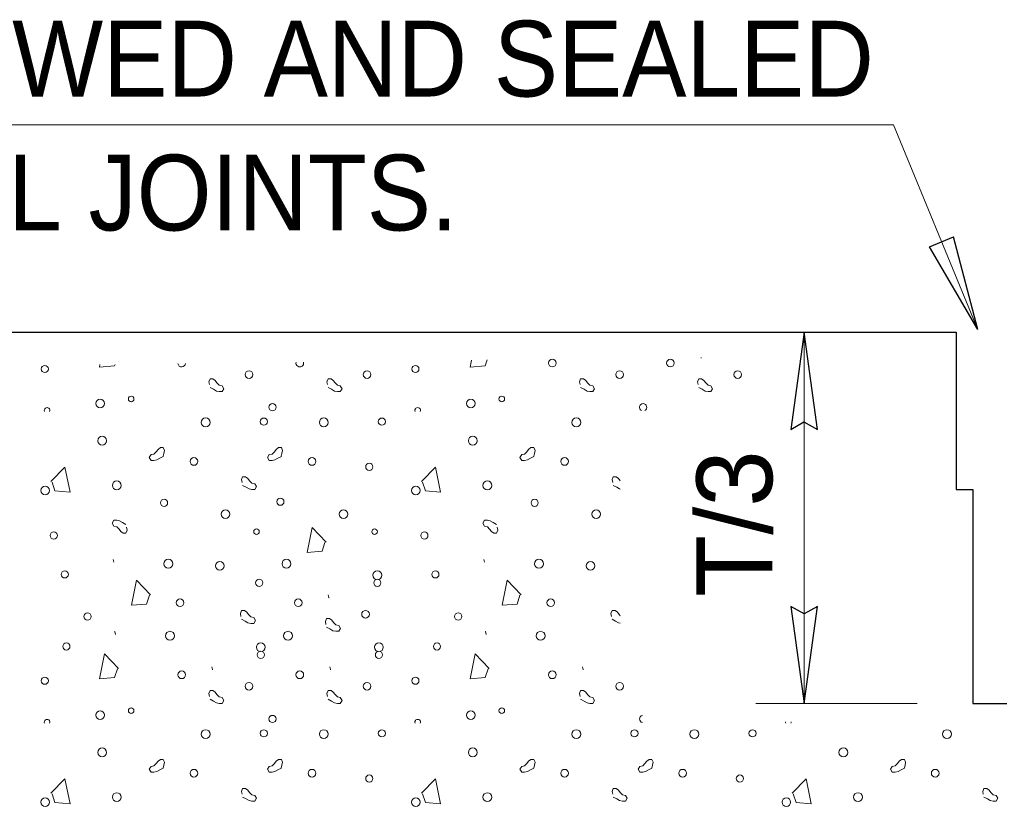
# Model space of a CAD drawing. Extents: x 912 to 1283, y -225 to 49.
# Drawn here: x 990.17 to 1007.59, y -86.53 to -72.54 of the extents above; entities that cross this region are included whole.
import ezdxf

# ---------------------------------------------------------------- set-up
doc = ezdxf.new("R2010")
doc.units = 0
doc.header["$LTSCALE"] = 0.54
for name, color, linetype, lineweight in [('1', 7, 'Continuous', 25), ('10', 7, 'Continuous', 13), ('13', 7, 'Continuous', 13), ('15', 7, 'Continuous', 13), ('2', 7, 'Continuous', 13)]:
    doc.layers.add(name, color=color, linetype=linetype, lineweight=lineweight)

msp = doc.modelspace()

# ---------------------------------------------------------------- linework, layer by layer
at = {"layer": '1'}
for p, q in [((956.8678, -78.1027), (1006.8236, -78.1027)), ((1006.8236, -78.1027), (1006.8236, -80.8985)), ((1006.8236, -80.8985), (1007.121, -80.8985)), ((1007.121, -80.8985), (1007.121, -84.7053)), ((1007.121, -84.7053), (1007.7557, -84.7053))]:
    msp.add_line(p, q, dxfattribs=at)
for points in [[(1004.1205, -78.1027), (1003.8832, -79.8294), (1004.1178, -79.6957), (1004.3578, -79.8294)], [(1004.1205, -84.7053), (1004.3578, -82.9786), (1004.1231, -83.1123), (1003.8832, -82.9786)]]:
    msp.add_lwpolyline(points, close=True, dxfattribs=at)
at = {"layer": '10'}
for p, q in [((1004.1205, -84.7053), (1004.1205, -78.1027)), ((1006.1296, -84.7053), (1003.2632, -84.7053))]:
    msp.add_line(p, q, dxfattribs=at)
at = {"layer": '13'}
for points in [[(1002.2901, -78.5507), (1002.292, -78.5586), (1002.2935, -78.5601)], [(991.6021, -78.6762), (991.5927, -78.7216), (991.8608, -78.7009), (991.8702, -78.6727)], [(998.2081, -78.5984), (998.1822, -78.7216), (998.4503, -78.7009), (998.4856, -78.5954)], [(993.5593, -79.0855), (993.6209, -79.1167), (993.6724, -79.1474), (993.7242, -79.1579), (993.7757, -79.1579), (993.8064, -79.1061), (993.7757, -79.0547), (993.7242, -79.0442), (993.6829, -79.0032), (993.6518, -78.9619), (993.6108, -78.9307), (993.5593, -78.9307), (993.5387, -78.9826), (993.5488, -79.034)], [(995.6586, -79.0855), (995.7205, -79.1167), (995.772, -79.1474), (995.8234, -79.1579), (995.8753, -79.1579), (995.9061, -79.1061), (995.8753, -79.0547), (995.8234, -79.0442), (995.7825, -79.0032), (995.7513, -78.9619), (995.7104, -78.9307), (995.6586, -78.9307), (995.6379, -78.9826), (995.6484, -79.034)], [(1000.1488, -79.0855), (1000.2104, -79.1167), (1000.2623, -79.1474), (1000.3137, -79.1579), (1000.3652, -79.1579), (1000.3959, -79.1061), (1000.3652, -79.0547), (1000.3137, -79.0442), (1000.2724, -79.0032), (1000.2416, -78.9619), (1000.2003, -78.9307), (1000.1488, -78.9307), (1000.1282, -78.9826), (1000.1383, -79.034)], [(1002.2481, -79.0855), (1002.31, -79.1167), (1002.3615, -79.1474), (1002.4133, -79.1579), (1002.4648, -79.1579), (1002.4955, -79.1061), (1002.4648, -79.0547), (1002.4133, -79.0442), (1002.372, -79.0032), (1002.3408, -78.9619), (1002.2999, -78.9307), (1002.2481, -78.9307), (1002.2274, -78.9826), (1002.2379, -79.034)], [(992.7275, -80.3093), (992.6659, -80.3401), (992.6142, -80.3709), (992.5627, -80.3814), (992.5113, -80.3814), (992.4801, -80.33), (992.5113, -80.2785), (992.5627, -80.268), (992.604, -80.2267), (992.6348, -80.1854), (992.6761, -80.1546), (992.7275, -80.1546), (992.7482, -80.2061), (992.7381, -80.2579)], [(992.7388, -80.2597), (992.7264, -80.3082), (992.7249, -80.3093)], [(994.8272, -80.3093), (994.7652, -80.3401), (994.7138, -80.3709), (994.6623, -80.3814), (994.6105, -80.3814), (994.5797, -80.33), (994.6105, -80.2785), (994.6623, -80.268), (994.7033, -80.2267), (994.7344, -80.1854), (994.7753, -80.1546), (994.8272, -80.1546), (994.8478, -80.2061), (994.8373, -80.2579)], [(994.8384, -80.2597), (994.826, -80.3082), (994.8245, -80.3093)], [(999.317, -80.3093), (999.2554, -80.3401), (999.2036, -80.3709), (999.1522, -80.3814), (999.1008, -80.3814), (999.0699, -80.33), (999.1008, -80.2785), (999.1522, -80.268), (999.1935, -80.2267), (999.2243, -80.1854), (999.2656, -80.1546), (999.317, -80.1546), (999.3377, -80.2061), (999.3275, -80.2579)], [(999.3283, -80.2597), (999.3159, -80.3082), (999.3144, -80.3093)], [(990.7297, -80.7573), (990.9772, -80.4997), (991.0699, -80.9432), (990.8018, -80.9226), (990.7503, -80.7678)], [(997.3192, -80.7573), (997.5667, -80.4997), (997.6594, -80.9432), (997.3913, -80.9226), (997.3398, -80.7678)], [(994.1392, -80.8261), (994.2012, -80.8568), (994.2526, -80.888), (994.3044, -80.8982), (994.3558, -80.8982), (994.3867, -80.8467), (994.3558, -80.7952), (994.3044, -80.7847), (994.2631, -80.7438), (994.2319, -80.7025), (994.191, -80.6713), (994.1392, -80.6713), (994.1185, -80.7232), (994.129, -80.7746)], [(1000.8541, -80.7449), (1000.8526, -80.7438), (1000.8214, -80.7025), (1000.7805, -80.6713), (1000.729, -80.6713), (1000.7084, -80.7232), (1000.7185, -80.7746)], [(1000.729, -80.8261), (1000.7906, -80.8568), (1000.8421, -80.888), (1000.8541, -80.8902)], [(992.0651, -81.5189), (992.0035, -81.4881), (991.9517, -81.4573), (991.9003, -81.4468), (991.8488, -81.4468), (991.8176, -81.4982), (991.8488, -81.5497), (991.9003, -81.5602), (991.9416, -81.6015), (991.9723, -81.6428), (992.0137, -81.6737), (992.0651, -81.6737), (992.0858, -81.6222), (992.0756, -81.5703)], [(998.6546, -81.5189), (998.593, -81.4881), (998.5412, -81.4573), (998.4898, -81.4468), (998.4383, -81.4468), (998.4075, -81.4982), (998.4383, -81.5497), (998.4898, -81.5602), (998.531, -81.6015), (998.5618, -81.6428), (998.6032, -81.6737), (998.6546, -81.6737), (998.6753, -81.6222), (998.6651, -81.5703)], [(995.624, -81.8325), (995.3766, -81.5748), (995.2838, -82.0184), (995.5519, -81.9977), (995.6034, -81.843)], [(991.8492, -82.1937), (991.8368, -82.1453), (991.8353, -82.1438)], [(998.4387, -82.1937), (998.4263, -82.1453), (998.4248, -82.1438)], [(992.5015, -82.7702), (992.254, -82.5126), (992.1613, -82.9561), (992.429, -82.9354), (992.4808, -82.7807)], [(999.0909, -82.7702), (998.8435, -82.5126), (998.7508, -82.9561), (999.0188, -82.9354), (999.0703, -82.7807)], [(995.6616, -82.7732), (995.674, -82.8217), (995.6755, -82.8227)], [(994.1193, -83.2069), (994.1813, -83.2377), (994.2327, -83.2685), (994.2842, -83.279), (994.3359, -83.279), (994.3668, -83.2276), (994.3359, -83.1757), (994.2842, -83.1657), (994.2432, -83.1243), (994.212, -83.083), (994.1708, -83.0522), (994.1193, -83.0522), (994.0986, -83.1037), (994.1088, -83.1551)], [(1000.8541, -83.1457), (1000.8327, -83.1243), (1000.8015, -83.083), (1000.7606, -83.0522), (1000.7088, -83.0522), (1000.6881, -83.1037), (1000.6986, -83.1551)], [(995.6304, -83.3485), (995.692, -83.3793), (995.7434, -83.4101), (995.7953, -83.4206), (995.8468, -83.4206), (995.8775, -83.3692), (995.8468, -83.3177), (995.7953, -83.3072), (995.754, -83.2659), (995.7228, -83.2246), (995.6818, -83.1938), (995.6304, -83.1938), (995.6098, -83.2452), (995.6199, -83.2971)], [(1000.7088, -83.2069), (1000.7708, -83.2377), (1000.8222, -83.2685), (1000.8541, -83.2749)], [(991.8773, -83.4747), (991.8649, -83.4262), (991.8634, -83.4247)], [(998.4668, -83.4747), (998.4544, -83.4262), (998.4533, -83.4247)], [(991.9329, -84.0797), (991.6854, -83.8221), (991.5927, -84.2652), (991.8608, -84.2445), (991.9123, -84.0902)], [(998.5224, -84.0797), (998.2749, -83.8221), (998.1822, -84.2652), (998.4503, -84.2445), (998.5018, -84.0902)], [(993.5905, -84.0542), (993.6029, -84.1026), (993.6044, -84.1037)], [(995.6901, -84.0542), (995.7025, -84.1026), (995.704, -84.1037)], [(1000.18, -84.0542), (1000.1924, -84.1026), (1000.1939, -84.1037)], [(993.5593, -84.6295), (993.6209, -84.6602), (993.6724, -84.6911), (993.7242, -84.7016), (993.7757, -84.7016), (993.8064, -84.6501), (993.7757, -84.5982), (993.7242, -84.5882), (993.6829, -84.5468), (993.6518, -84.5055), (993.6108, -84.4747), (993.5593, -84.4747), (993.5387, -84.5262), (993.5488, -84.5777)], [(995.6586, -84.6295), (995.7205, -84.6602), (995.772, -84.6911), (995.8234, -84.7016), (995.8753, -84.7016), (995.9061, -84.6501), (995.8753, -84.5982), (995.8234, -84.5882), (995.7825, -84.5468), (995.7513, -84.5055), (995.7104, -84.4747), (995.6586, -84.4747), (995.6379, -84.5262), (995.6484, -84.5777)], [(1000.1488, -84.6295), (1000.2104, -84.6602), (1000.2623, -84.6911), (1000.3137, -84.7016), (1000.3652, -84.7016), (1000.3959, -84.6501), (1000.3652, -84.5982), (1000.3137, -84.5882), (1000.2724, -84.5468), (1000.2416, -84.5055), (1000.2003, -84.4747), (1000.1488, -84.4747), (1000.1282, -84.5262), (1000.1383, -84.5777)], [(992.7275, -85.8529), (992.6659, -85.8841), (992.6142, -85.9149), (992.5627, -85.9254), (992.5113, -85.9254), (992.4801, -85.8736), (992.5113, -85.8222), (992.5627, -85.8117), (992.604, -85.7707), (992.6348, -85.7294), (992.6761, -85.6982), (992.7275, -85.6982), (992.7482, -85.7501), (992.7381, -85.8015)], [(994.8272, -85.8529), (994.7652, -85.8841), (994.7138, -85.9149), (994.6623, -85.9254), (994.6105, -85.9254), (994.5797, -85.8736), (994.6105, -85.8222), (994.6623, -85.8117), (994.7033, -85.7707), (994.7344, -85.7294), (994.7753, -85.6982), (994.8272, -85.6982), (994.8478, -85.7501), (994.8373, -85.8015)], [(999.317, -85.8529), (999.2554, -85.8841), (999.2036, -85.9149), (999.1522, -85.9254), (999.1008, -85.9254), (999.0699, -85.8736), (999.1008, -85.8222), (999.1522, -85.8117), (999.1935, -85.7707), (999.2243, -85.7294), (999.2656, -85.6982), (999.317, -85.6982), (999.3377, -85.7501), (999.3275, -85.8015)], [(1001.4167, -85.8529), (1001.3547, -85.8841), (1001.3033, -85.9149), (1001.2518, -85.9254), (1001.2003, -85.9254), (1001.1692, -85.8736), (1001.2003, -85.8222), (1001.2518, -85.8117), (1001.2927, -85.7707), (1001.3238, -85.7294), (1001.3652, -85.6982), (1001.4167, -85.6982), (1001.4373, -85.7501), (1001.4272, -85.8015)], [(1005.9065, -85.8529), (1005.8449, -85.8841), (1005.7935, -85.9149), (1005.7417, -85.9254), (1005.6902, -85.9254), (1005.6594, -85.8736), (1005.6902, -85.8222), (1005.7417, -85.8117), (1005.7829, -85.7707), (1005.8142, -85.7294), (1005.8551, -85.6982), (1005.9065, -85.6982), (1005.9272, -85.7501), (1005.917, -85.8015)], [(992.7388, -85.8034), (992.7264, -85.8518), (992.7249, -85.8533)], [(994.8384, -85.8034), (994.826, -85.8518), (994.8245, -85.8533)], [(999.3283, -85.8034), (999.3159, -85.8518), (999.3144, -85.8533)], [(1001.4279, -85.8034), (1001.4155, -85.8518), (1001.414, -85.8533)], [(1005.9178, -85.8034), (1005.9054, -85.8518), (1005.9039, -85.8533)], [(990.7297, -86.3013), (990.9772, -86.0437), (991.0699, -86.4868), (990.8018, -86.4662), (990.7503, -86.3115)], [(997.3192, -86.3013), (997.5667, -86.0437), (997.6594, -86.4868), (997.3913, -86.4662), (997.3398, -86.3115)], [(1003.9087, -86.3013), (1004.1562, -86.0437), (1004.2489, -86.4868), (1003.9808, -86.4662), (1003.9293, -86.3115)], [(994.1392, -86.3701), (994.2012, -86.4008), (994.2526, -86.4317), (994.3044, -86.4422), (994.3558, -86.4422), (994.3867, -86.3907), (994.3558, -86.3389), (994.3044, -86.3287), (994.2631, -86.2874), (994.2319, -86.2462), (994.191, -86.2153), (994.1392, -86.2153), (994.1185, -86.2667), (994.129, -86.3182)], [(1000.729, -86.3701), (1000.7906, -86.4008), (1000.8421, -86.4317), (1000.8939, -86.4422), (1000.9453, -86.4422), (1000.9762, -86.3907), (1000.9453, -86.3389), (1000.8939, -86.3287), (1000.8526, -86.2874), (1000.8214, -86.2462), (1000.7805, -86.2153), (1000.729, -86.2153), (1000.7084, -86.2667), (1000.7185, -86.3182)], [(1007.3185, -86.3701), (1007.3801, -86.4008), (1007.4319, -86.4317), (1007.4833, -86.4422), (1007.5348, -86.4422), (1007.566, -86.3907), (1007.5348, -86.3389), (1007.4833, -86.3287), (1007.4421, -86.2874), (1007.4113, -86.2462), (1007.37, -86.2153), (1007.3185, -86.2153), (1007.2978, -86.2667), (1007.308, -86.3182)]]:
    msp.add_lwpolyline(points, dxfattribs=at)
for centre, radius in [((990.6213, -78.7552), 0.0637), ((997.2109, -78.7552), 0.0637), ((999.6458, -78.6507), 0.0682), ((1001.7453, -78.6507), 0.0682), ((994.2527, -78.8544), 0.0682), ((996.3522, -78.8544), 0.0682), ((1000.8423, -78.8544), 0.0682), ((1002.9417, -78.8544), 0.0682), ((992.157, -79.2885), 0.0495), ((998.7466, -79.2885), 0.0495), ((991.6065, -79.3686), 0.0764), ((994.6701, -79.4355), 0.0637), ((998.196, -79.3686), 0.0764), ((993.4824, -79.7055), 0.079), ((994.5159, -79.6916), 0.0637), ((995.5818, -79.7055), 0.079), ((996.6154, -79.6916), 0.0637), ((1000.0719, -79.7055), 0.079), ((991.6415, -80.0307), 0.079), ((998.231, -80.0307), 0.079), ((993.2732, -80.4002), 0.0682), ((995.3727, -80.4002), 0.0682), ((996.3907, -80.4958), 0.0637), ((999.8627, -80.4002), 0.0682), ((991.9017, -80.8258), 0.079), ((998.4913, -80.8258), 0.079), ((990.627, -80.9144), 0.0764), ((997.2165, -80.9144), 0.0764), ((992.7421, -81.1361), 0.0637), ((994.8102, -81.116), 0.0637), ((999.3317, -81.1361), 0.0637), ((993.8332, -81.3352), 0.0764), ((995.9326, -81.3352), 0.0764), ((1000.4227, -81.3352), 0.0764), ((990.7814, -81.7163), 0.0637), ((994.3855, -81.6488), 0.0495), ((996.485, -81.6488), 0.0495), ((997.371, -81.7163), 0.0637), ((992.8186, -82.2189), 0.079), ((993.7332, -82.2554), 0.0764), ((994.9181, -82.2189), 0.079), ((999.4082, -82.2189), 0.079), ((1000.3228, -82.2554), 0.0764), ((990.9769, -82.4088), 0.0637), ((996.5329, -82.4226), 0.079), ((997.5665, -82.4088), 0.0637), ((994.4343, -82.558), 0.0637), ((996.5338, -82.558), 0.0637), ((993.0278, -82.9135), 0.0682), ((995.1273, -82.9135), 0.0682), ((999.6174, -82.9135), 0.0682), ((991.3816, -83.1568), 0.0637), ((996.3237, -83.1173), 0.0682), ((997.9711, -83.1568), 0.0637), ((992.847, -83.4998), 0.079), ((994.9465, -83.4998), 0.079), ((999.4366, -83.4998), 0.079), ((991.0053, -83.6896), 0.0637), ((994.4619, -83.7035), 0.079), ((994.4627, -83.8389), 0.0637), ((996.5614, -83.7035), 0.079), ((996.5622, -83.8389), 0.0637), ((997.5949, -83.6896), 0.0637), ((993.0562, -84.1944), 0.0682), ((995.1557, -84.1944), 0.0682), ((999.6458, -84.1944), 0.0682), ((990.6213, -84.299), 0.0637), ((997.2109, -84.299), 0.0637), ((994.2527, -84.3982), 0.0682), ((996.3522, -84.3982), 0.0682), ((1000.8423, -84.3982), 0.0682), ((991.6065, -84.9124), 0.0764), ((992.157, -84.8322), 0.0495), ((998.196, -84.9124), 0.0764), ((998.7466, -84.8322), 0.0495), ((994.6701, -84.9793), 0.0637), ((993.4824, -85.2493), 0.079), ((994.5159, -85.2354), 0.0637), ((995.5818, -85.2493), 0.079), ((996.6154, -85.2354), 0.0637), ((1000.0719, -85.2493), 0.079), ((1001.1055, -85.2354), 0.0637), ((1002.1714, -85.2493), 0.079), ((1003.2049, -85.2354), 0.0637), ((1006.6615, -85.2493), 0.079), ((991.6415, -85.5745), 0.079), ((998.231, -85.5745), 0.079), ((1004.8206, -85.5745), 0.079), ((993.2732, -85.9439), 0.0682), ((995.3727, -85.9439), 0.0682), ((999.8627, -85.9439), 0.0682), ((1001.9622, -85.9439), 0.0682), ((1006.4523, -85.9439), 0.0682), ((996.3907, -86.0396), 0.0637), ((1002.9802, -86.0396), 0.0637), ((990.627, -86.4582), 0.0764), ((991.9017, -86.3696), 0.079), ((997.2165, -86.4582), 0.0764), ((998.4913, -86.3696), 0.079), ((1003.8061, -86.4582), 0.0764), ((1005.0809, -86.3696), 0.079)]:
    msp.add_circle(centre, radius, dxfattribs=at)
for centre, radius, start, end in [((993.0562, -78.6507), 0.0682, 187.6723, 353.67346), ((995.1557, -78.6507), 0.0682, 166.80806, 14.53771), ((1001.2596, -79.4355), 0.0637, 297.27738, 242.72262), ((990.6618, -79.4922), 0.0495, 337.44276, 202.55724), ((997.2514, -79.4922), 0.0495, 337.44276, 202.55724), ((990.6618, -85.036), 0.0495, 337.44276, 202.55724), ((997.2514, -85.036), 0.0495, 337.44276, 202.55724), ((1001.2596, -84.9793), 0.0637, 102.54696, 258.80184), ((1003.8409, -85.036), 0.0495, 174.75298, 202.55723), ((1003.8409, -85.036), 0.0495, 337.44276, 7.18882)]:
    msp.add_arc(centre, radius, start, end, dxfattribs=at)
at = {"layer": '15'}
msp.add_lwpolyline([(1007.1751, -77.9694), (1005.7083, -74.4146), (972.1378, -74.4146)], dxfattribs=at)
at = {"layer": '2', "lineweight": 25}
for p, q in [((1006.3512, -76.5802), (1006.78, -76.4037)), ((1007.2096, -78.0527), (1006.78, -76.4037)), ((1007.2096, -78.0527), (1006.3512, -76.5802))]:
    msp.add_line(p, q, dxfattribs=at)

# ---------------------------------------------------------------- texts
at = {"layer": '15', "width": 0.95}
for s, p in [('SEE DETAILS FOR SAWED AND SEALED', (972.1513, -73.9098)), ('LONGITUDINAL JOINTS.', (978.2677, -76.2918))]:
    msp.add_text(s, height=1.348, dxfattribs=at).set_placement(p)
at = {"layer": '15'}
msp.add_text('T/3', height=1.348, rotation=90, dxfattribs=at).set_placement((1003.5557, -82.8066))

doc.saveas('drawing.dxf')
